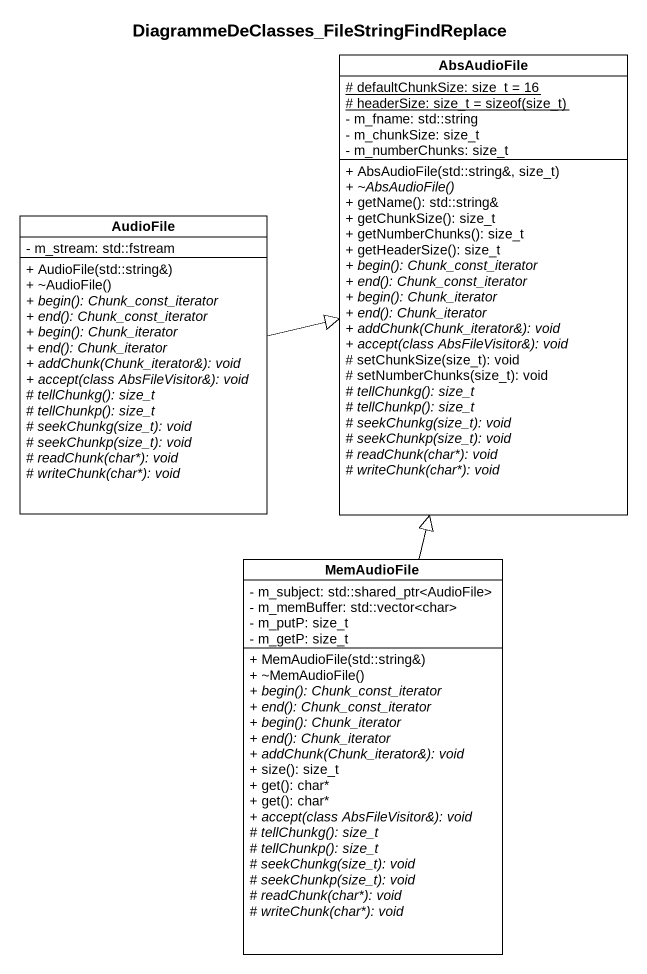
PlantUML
@startuml
title DiagrammeDeClasses_FileStringFindReplace
hide circle
hide empty members
skinparam classAttributeIconSize 0
class AbsAudioFile {
  {static} # defaultChunkSize: size_t = 16
  {static} {field} # headerSize: size_t = sizeof(size_t)
  - m_fname: std::string
  - m_chunkSize: size_t
  - m_numberChunks: size_t
  + AbsAudioFile(std::string&, size_t)
  {abstract} + ~AbsAudioFile()
  + getName(): std::string&
  + getChunkSize(): size_t
  + getNumberChunks(): size_t
  + getHeaderSize(): size_t
  {abstract} + begin(): Chunk_const_iterator
  {abstract} + end(): Chunk_const_iterator
  {abstract} + begin(): Chunk_iterator
  {abstract} + end(): Chunk_iterator
  {abstract} + addChunk(Chunk_iterator&): void
  {abstract} + accept(class AbsFileVisitor&): void
  # setChunkSize(size_t): void
  # setNumberChunks(size_t): void
  {abstract} # tellChunkg(): size_t
  {abstract} # tellChunkp(): size_t
  {abstract} # seekChunkg(size_t): void
  {abstract} # seekChunkp(size_t): void
  {abstract} # readChunk(char*): void
  {abstract} # writeChunk(char*): void
}
class AudioFile {
  - m_stream: std::fstream
  + AudioFile(std::string&)
  + ~AudioFile()
  {abstract} + begin(): Chunk_const_iterator
  {abstract} + end(): Chunk_const_iterator
  {abstract} + begin(): Chunk_iterator
  {abstract} + end(): Chunk_iterator
  {abstract} + addChunk(Chunk_iterator&): void
  {abstract} + accept(class AbsFileVisitor&): void
  {abstract} # tellChunkg(): size_t
  {abstract} # tellChunkp(): size_t
  {abstract} # seekChunkg(size_t): void
  {abstract} # seekChunkp(size_t): void
  {abstract} # readChunk(char*): void
  {abstract} # writeChunk(char*): void
}
class MemAudioFile {
  - m_subject: std::shared_ptr<AudioFile>
  - m_memBuffer: std::vector<char>
  - m_putP: size_t
  - m_getP: size_t
  + MemAudioFile(std::string&)
  + ~MemAudioFile()
  {abstract} + begin(): Chunk_const_iterator
  {abstract} + end(): Chunk_const_iterator
  {abstract} + begin(): Chunk_iterator
  {abstract} + end(): Chunk_iterator
  {abstract} + addChunk(Chunk_iterator&): void
  + size(): size_t
  + get(): char*
  + get(): char*
  {abstract} + accept(class AbsFileVisitor&): void
  {abstract} # tellChunkg(): size_t
  {abstract} # tellChunkp(): size_t
  {abstract} # seekChunkg(size_t): void
  {abstract} # seekChunkp(size_t): void
  {abstract} # readChunk(char*): void
  {abstract} # writeChunk(char*): void
}
AudioFile -right-|> AbsAudioFile
MemAudioFile -up-|> AbsAudioFile
@enduml
